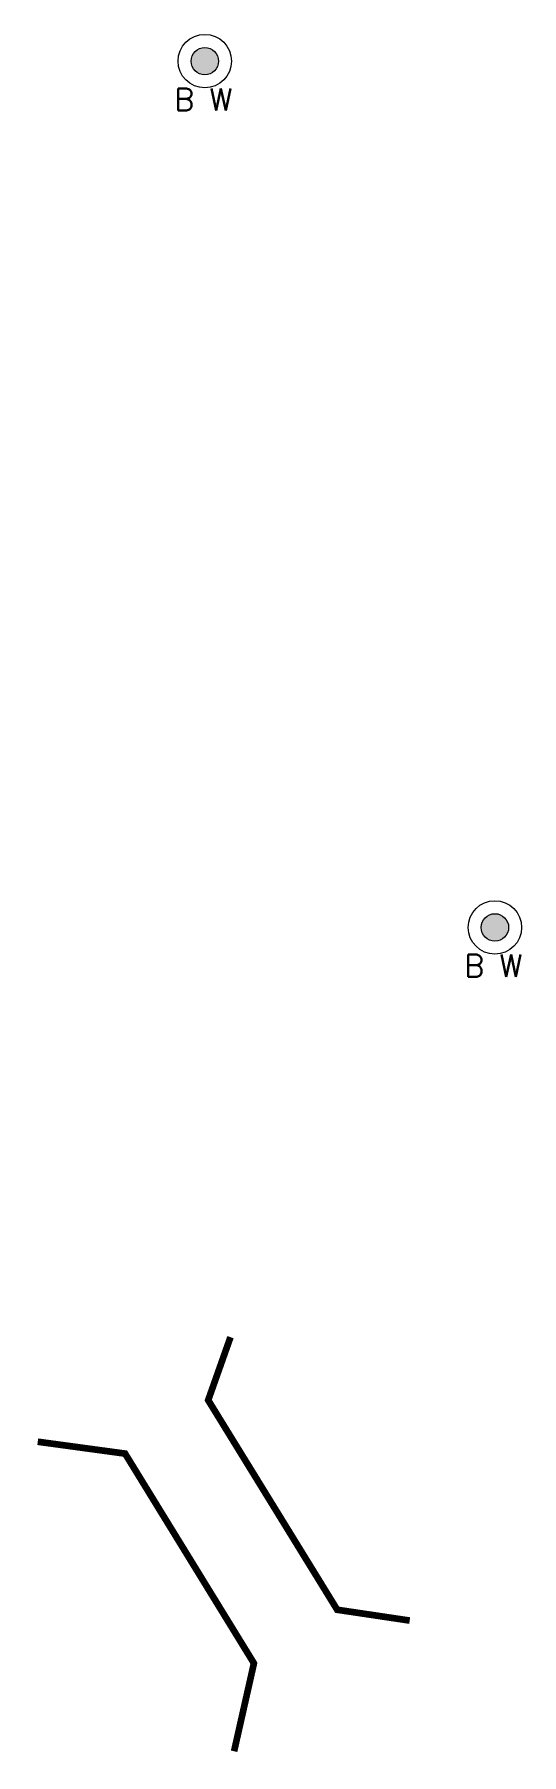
# Model space of a CAD drawing. Header units: inches. Extents: x 350994 to 353538, y 1581369 to 1583842.
# Drawn here: x 351341.12 to 351352.07, y 1582953.56 to 1582992.22 of the extents above; entities that cross this region are included whole.
import ezdxf

# ---------------------------------------------------------------- set-up
doc = ezdxf.new("R2010")
doc.units = ezdxf.units.IN
doc.header["$MEASUREMENT"] = 0
doc.linetypes.add('1', pattern=[0])
doc.layers.add('CULVERT', color=255, linetype='1')
doc.layers.add('WELL BWELL', color=1, linetype='Continuous')
doc.styles.add('ROMANS', font='ROMANS.shx')

msp = doc.modelspace()

# ---------------------------------------------------------------- hatches: boundary and pattern name
at = {"layer": 'WELL BWELL', "lineweight": 5}
h = msp.add_hatch(color=256, dxfattribs=at)
edge = h.paths.add_edge_path()
edge.add_arc((351344.95, 1582991.615), 0.308, 0, 360)
h = msp.add_hatch(color=256, dxfattribs=at)
edge = h.paths.add_edge_path()
edge.add_arc((351351.469, 1582972.147), 0.308, 0, 360)

# ---------------------------------------------------------------- linework, layer by layer
at = {"layer": 'CULVERT', "color": 250, "lineweight": 5, "const_width": 0.15}
for points in [[(351345.527, 1582962.939), (351345.026, 1582961.523), (351347.925, 1582956.813), (351349.554, 1582956.57)], [(351345.608, 1582953.633), (351346.054, 1582955.61), (351343.159, 1582960.322), (351341.196, 1582960.589)]]:
    msp.add_lwpolyline(points, dxfattribs=at)
at = {"layer": 'WELL BWELL', "lineweight": 5}
for centre, radius in [((351344.95, 1582991.615, 109.643), 0.6), ((351344.95, 1582991.615, 109.643), 0.308), ((351351.469, 1582972.147, 109.506), 0.6), ((351351.469, 1582972.147, 109.506), 0.308)]:
    msp.add_circle(centre, radius, dxfattribs=at)

# ---------------------------------------------------------------- texts
at = {"layer": 'WELL BWELL', "lineweight": 9, "style": 'ROMANS'}
for p in [(351344.263, 1582990.503, 109.643), (351350.782, 1582971.035, 109.506)]:
    msp.add_text('B W', height=0.5, dxfattribs=at).set_placement(p)

doc.saveas('drawing.dxf')
